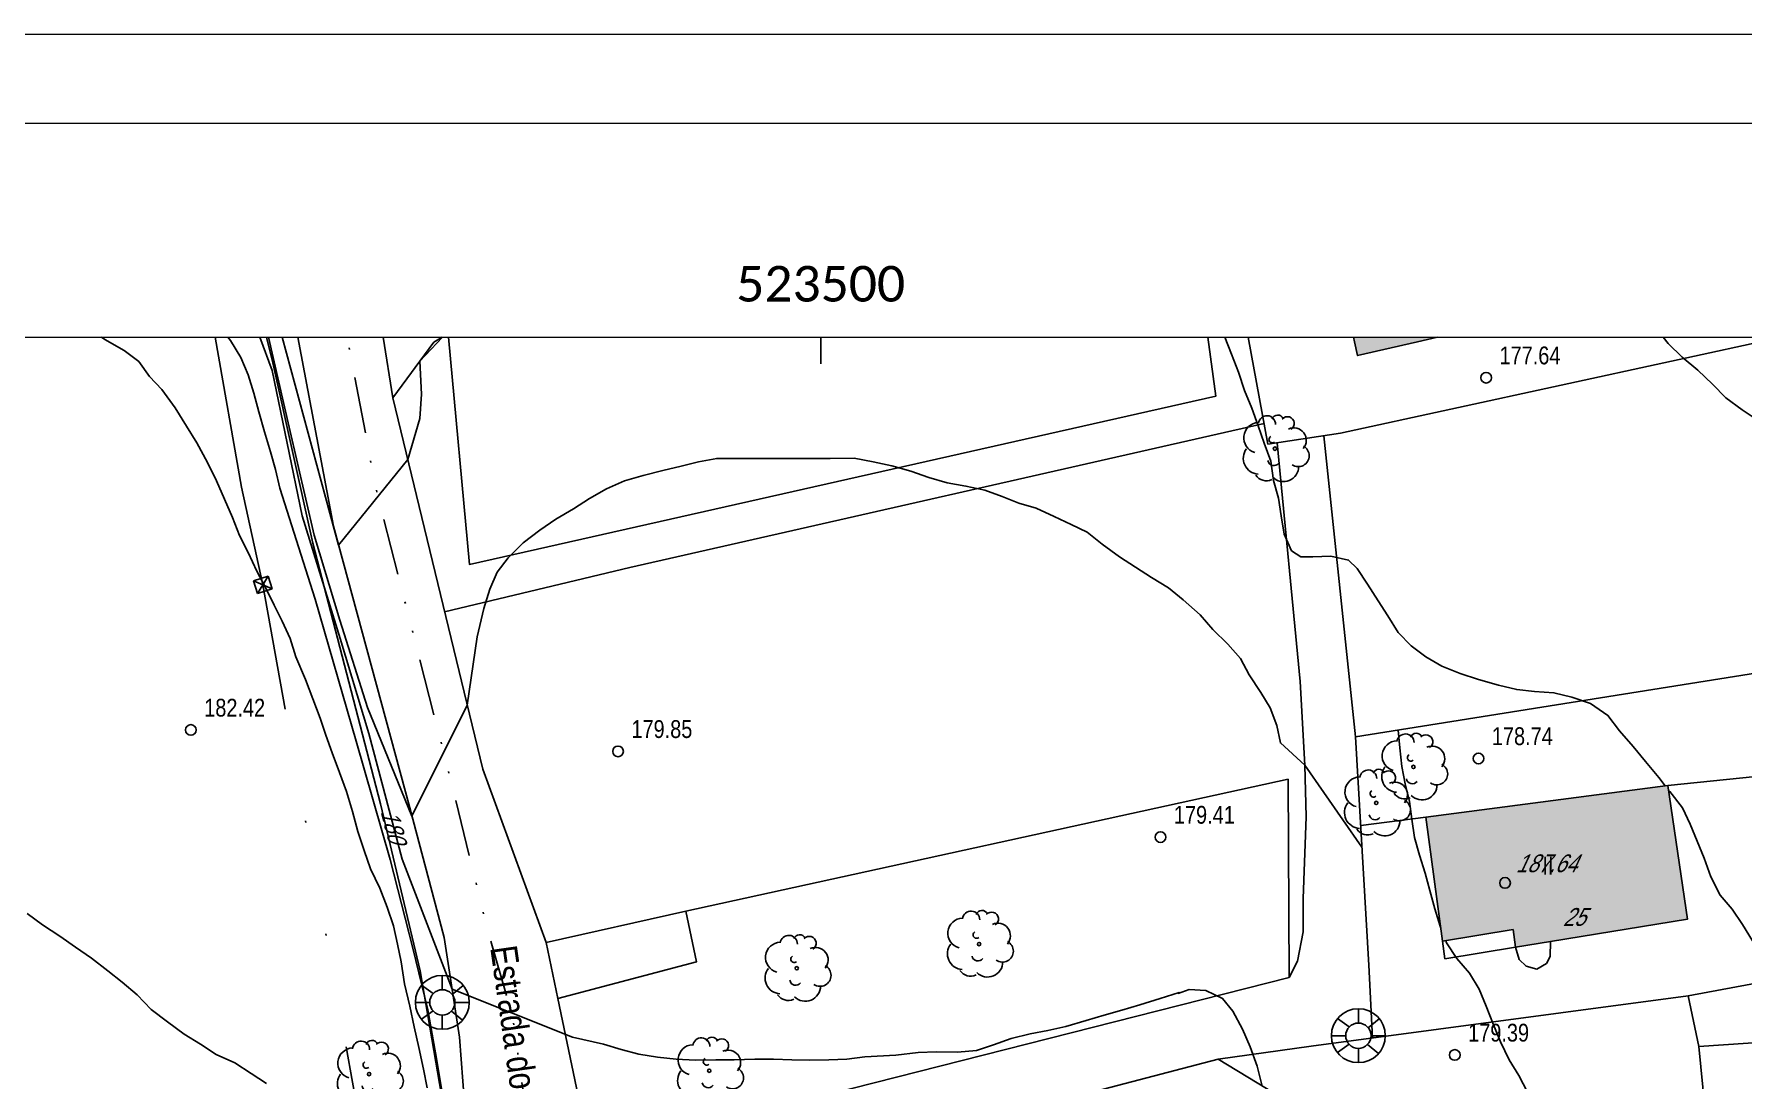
# Model space of a CAD drawing. Header units: metres. Extents: x 523239 to 523998, y 4669208 to 4669802.
# Drawn here: x 523455.9 to 523551.7, y 4669743.3 to 4669802 of the extents above; entities that cross this region are included whole.
import ezdxf
from ezdxf.enums import TextEntityAlignment as Align

# ---------------------------------------------------------------- set-up
doc = ezdxf.new("R2010")
doc.units = ezdxf.units.M
doc.header["$MEASUREMENT"] = 0
doc.linetypes.add('MORSE_D', pattern=[31.75, 12.7, -6.35, 0, -6.35, 0, -6.35])
for name, color, linetype in [('031006 Cota terreno', 9, 'Continuous'), ('031007 Cota edificio', 7, 'Continuous'), ('032011 Curva cada 1 m', 40, 'Continuous'), ('032015 Curva cada 5 m', 34, 'Continuous'), ('033006 Texto cota terreno', 9, 'Continuous'), ('033007 Texto cota edificio', 9, 'Continuous'), ('033015 Texto curva maestra', 42, 'Continuous'), ('052016 Cobertizo', 7, 'Continuous'), ('052027 Edificacion por pie_alero', 2, 'Continuous'), ('053009 Texto altura edificio predominante', 7, 'Continuous'), ('063001 Texto via urbana', 7, 'Continuous'), ('063002 Texto portal', 7, 'Continuous'), ('072001 Borde aglomerado u hormigon', 7, 'Continuous'), ('072003 Camino', 7, 'Continuous'), ('072004 Bordillo Acera', 1, 'Continuous'), ('072027 Pavimento', 9, 'Continuous'), ('082001 Valla Alambrada', 7, 'ALAMBRADA'), ('082002 Muro Tapia', 6, 'Continuous'), ('082003 Puerta', 7, 'Continuous'), ('082004 Linde', 3, 'Continuous'), ('101001 Arbol', 3, 'Continuous'), ('102006 Seto', 3, 'SETO'), ('112001 Linea aerea', 9, 'MORSE_D'), ('141001 Farola baculo', 7, 'Continuous'), ('162002 Torre electrica', 1, 'Continuous'), ('202001 Eje Calle', 254, 'MORSE_D'), ('990001 Sombreados', 7, 'Continuous'), ('992007 Cuadricula', 7, 'Continuous'), ('993007 Textos cuadricula', 7, 'Continuous')]:
    doc.layers.add(name, color=color, linetype=linetype)
doc.layers.add('992006 Lineas cajetin', color=7, linetype='Continuous', lineweight=0)
doc.styles.add('Legend', font='calibri.ttf')
doc.styles.get("Standard").update_dxf_attribs({"font": 'arial.ttf'})
doc.linetypes.add('ALAMBRADA', pattern='A,3,[131,GEOGRAMA.SHX,S=0.5,R=0,X=0,Y=0],3', length=6)
doc.linetypes.add('SETO', pattern='A,0,-1.2,1,[135,GEOGRAMA.SHX,S=0.4,R=0,X=0.5,Y=-0.5],1', length=3.2)

# ---------------------------------------------------------------- blocks, each defined once
blk = doc.blocks.new('COTAP')
at = {"color": 0}
blk.add_circle((0, 0), 0.3, dxfattribs=at)
blk = doc.blocks.new('FAROLAG')
at = {"color": 0}
for p, q in [((0, 0.71), (0, 1.51)), ((-0.71, 0), (-1.51, 0)), ((-1.169, 0.956), (-0.51, 0.49)), ((1.173, 0.95), (0.553, 0.446)), ((0.71, 0), (1.51, 0)), ((-1.173, -0.95), (-0.51, -0.48)), ((0, -0.71), (0, -1.51)), ((1.127, -1.005), (0.511, -0.493))]:
    blk.add_line(p, q, dxfattribs=at)
for radius in [1.51, 0.71]:
    blk.add_circle((0, 0), radius, dxfattribs=at)
blk = doc.blocks.new('ARBOL')
at = {"color": 0}
blk.add_circle((0, 0), 0.0939, dxfattribs=at)
for centre, radius, start, end in [((-0.902, 0.61), 0.852, 92.28, 254.58), ((-0.448, 1.368), 0.48, 359.28777, 173.60777), ((0.156, 1.551), 0.336, 23.15651, 160.46651), ((0.701, 1.409), 0.384, 301.57804, 139.32804), ((1.05, 0.46), 0.708, 319.85562, 114.76562), ((-0.146, 0.514), 0.192, 119.14, 310.56), ((1.31, -0.398), 0.612, 235.52754, 62.02753), ((-0.89, -0.542), 0.888, 142.64, 266.54), ((-0.062, -0.614), 0.336, 189.64, 323.88), ((-0.482, -1.082), 0.72, 213.78, 295.32), ((0.478, -0.998), 0.852, 224.67, 0.24)]:
    blk.add_arc(centre, radius, start, end, dxfattribs=at)

msp = doc.modelspace()

# ---------------------------------------------------------------- hatches: boundary and pattern name
at = {"layer": '990001 Sombreados', "true_color": 0xafafaf}
for points in [[(523529.891, 4669785), (523534.619, 4669785), (523533.49, 4669784.74), (523530.13, 4669783.97), (523529.95, 4669784.74)], [(523533.95, 4669758.08), (523534.9, 4669751.13), (523538.85, 4669751.77), (523538.98, 4669750.78), (523540.96, 4669751.1), (523548.63, 4669752.35), (523547.54, 4669759.86)]]:
    msp.add_hatch(color=253, dxfattribs=at).paths.add_polyline_path(points, flags=0)

# ---------------------------------------------------------------- linework, layer by layer
at = {"layer": '032011 Curva cada 1 m'}
for points, elevation in [([(523459.645, 4669785), (523459.84, 4669784.88), (523460.92, 4669784.26), (523461.74, 4669783.64), (523462.34, 4669782.8), (523463.03, 4669782.06), (523463.78, 4669781.04), (523464.42, 4669780.01), (523465, 4669779.08), (523465.6, 4669777.97), (523466.1, 4669776.95), (523466.55, 4669775.92), (523466.99, 4669774.89), (523467.39, 4669773.88), (523467.88, 4669772.93), (523468.37, 4669771.88), (523468.85, 4669770.96), (523469.34, 4669769.98), (523469.79, 4669769.08), (523470.23, 4669768.1), (523470.55, 4669767.07), (523471.1, 4669765.81), (523471.91, 4669763.64), (523472.24, 4669762.67), (523472.59, 4669761.69), (523473, 4669760.59), (523473.4, 4669759.51), (523473.73, 4669758.4), (523474.03, 4669757.27), (523474.38, 4669756.21), (523474.74, 4669755.18), (523475.27, 4669754.1), (523475.68, 4669753.03), (523476.03, 4669751.99), (523476.25, 4669750.95), (523476.46, 4669749.97), (523476.65, 4669748.73), (523476.94, 4669747.47), (523477.19, 4669746.31), (523477.46, 4669745.15), (523477.72, 4669743.94), (523477.91, 4669742.89)], 182), ([(523466.731, 4669785), (523466.88, 4669784.82), (523467.46, 4669783.87), (523467.87, 4669782.89), (523468.2, 4669781.87), (523468.48, 4669780.81), (523468.8, 4669779.69), (523469.13, 4669778.58), (523469.4, 4669777.58), (523469.66, 4669776.53), (523471.63, 4669770.31), (523473.94, 4669762.35), (523475.84, 4669755.71), (523477.11, 4669750.73), (523477.96, 4669747.27), (523478.45, 4669744.55), (523478.85, 4669742.06)], 181), ([(523469.008, 4669785), (523470.18, 4669779.95), (523471.57, 4669773.9), (523473.02, 4669769.13), (523474.57, 4669764.23), (523477.06, 4669758.13), (523480.17, 4669764.36), (523480.72, 4669768.19), (523481.1, 4669769.79), (523481.43, 4669770.86), (523481.84, 4669771.83), (523482.46, 4669772.63), (523483.31, 4669773.46), (523484.25, 4669774.18), (523485.13, 4669774.79), (523486.13, 4669775.37), (523487.03, 4669775.95), (523487.98, 4669776.49), (523488.99, 4669776.95), (523490.04, 4669777.25), (523491.15, 4669777.53), (523492.17, 4669777.77), (523493.15, 4669778.02), (523494.17, 4669778.2), (523500.54, 4669778.19), (523501.88, 4669778.21), (523502.94, 4669778.01), (523504, 4669777.79), (523505.06, 4669777.48), (523506.07, 4669777.13), (523507.1, 4669776.83), (523508.15, 4669776.65), (523509.22, 4669776.42), (523510.18, 4669776.07), (523511.12, 4669775.7), (523512.09, 4669775.42), (523513.11, 4669774.94), (523514.05, 4669774.49), (523514.96, 4669774.06), (523515.8, 4669773.39), (523516.76, 4669772.68), (523517.67, 4669772.11), (523518.57, 4669771.53), (523519.51, 4669770.94), (523520.34, 4669770.27), (523521.29, 4669769.43), (523522, 4669768.6), (523522.85, 4669767.79), (523523.56, 4669766.97), (523524.05, 4669766.06), (523524.69, 4669765.07), (523525.23, 4669764.22), (523525.59, 4669763.22), (523525.8, 4669762.24), (523527.16, 4669761), (523530.37, 4669756.4)], 179), ([(523469.786, 4669785), (523472.95, 4669773.33), (523476.83, 4669778.15), (523477.5, 4669780.45), (523477.61, 4669781.81), (523477.51, 4669783.65), (523478.776, 4669785)], 178), ([(523522.677, 4669785), (523523.06, 4669784.06), (523523.45, 4669783.05), (523523.78, 4669782.02), (523524.19, 4669781.03), (523524.54, 4669780.03), (523524.88, 4669779.05), (523525.26, 4669778.05), (523525.41, 4669776.97), (523525.68, 4669775.98), (523525.83, 4669774.98), (523526.01, 4669773.95), (523526.42, 4669773.02), (523526.94, 4669772.68), (523527.62, 4669772.68), (523528.62, 4669772.72), (523529.62, 4669772.5), (523530.11, 4669772.02), (523530.68, 4669771.15), (523531.29, 4669770.22), (523531.82, 4669769.37), (523532.4, 4669768.43), (523533.13, 4669767.69), (523533.95, 4669767.08), (523534.86, 4669766.54), (523535.88, 4669766.13), (523536.92, 4669765.81), (523538.04, 4669765.48), (523539.06, 4669765.24), (523540.06, 4669765.13), (523541.14, 4669765.06), (523542.14, 4669764.81), (523543.2, 4669764.46), (523544.17, 4669763.79), (523544.82, 4669762.92), (523545.59, 4669762.05), (523546.29, 4669761.2), (523547.03, 4669760.3), (523547.39, 4669759.84)], 178), ([(523547.278, 4669785), (523547.55, 4669784.65), (523548.33, 4669783.88), (523549.21, 4669783.16), (523550.05, 4669782.36), (523550.79, 4669781.6), (523551.71, 4669780.93), (523552.55, 4669780.37)], 177), ([(523532.4, 4669762.96), (523532.5, 4669761.96), (523532.6, 4669760.93), (523532.8, 4669759.94), (523533.04, 4669758.96), (523533.17, 4669757.96), (523533.32, 4669756.94), (523533.6, 4669755.94), (523533.92, 4669754.94), (523534.18, 4669753.96), (523534.46, 4669752.94), (523534.76, 4669751.96), (523534.8, 4669751.85)], 179), ([(523547.58, 4669759.6), (523547.65, 4669759.51), (523548.35, 4669758.61), (523548.78, 4669757.69), (523549.19, 4669756.74), (523549.58, 4669755.77), (523549.94, 4669754.73), (523550.47, 4669753.71), (523551.15, 4669752.91), (523551.72, 4669752.06), (523552.29, 4669751.14), (523552.86, 4669750.27), (523553.48, 4669749.45), (523553.81, 4669749.01)], 178), ([(523455.48, 4669752.68), (523456.34, 4669752.03), (523457.3, 4669751.4), (523458.19, 4669750.78), (523459.09, 4669750.17), (523460, 4669749.45), (523460.81, 4669748.83), (523461.64, 4669748.11), (523462.44, 4669747.29), (523463.35, 4669746.59), (523464.29, 4669745.9), (523465.2, 4669745.34), (523466.08, 4669744.77), (523467.12, 4669744.29), (523468.04, 4669743.7), (523468.9, 4669743.14)], 183), ([(523535.07, 4669751.16), (523535.12, 4669751.02), (523535.69, 4669750.15), (523536.41, 4669749.32), (523536.95, 4669748.43), (523537.34, 4669747.48), (523537.75, 4669746.42), (523538.14, 4669745.47), (523538.63, 4669744.47), (523539.17, 4669743.58), (523539.66, 4669742.65), (523539.94, 4669741.58), (523540.08, 4669740.55), (523540.19, 4669740.09)], 179)]:
    msp.add_lwpolyline(points, dxfattribs=dict(at, elevation=elevation))
at = {"layer": '032015 Curva cada 5 m', "elevation": 180}
msp.add_lwpolyline([(523468.536, 4669785), (523469.22, 4669783.13), (523470.9, 4669774.98), (523473.04, 4669768.1), (523474.65, 4669762.78), (523476.52, 4669755.73), (523479.32, 4669748.43), (523486.08, 4669745.73), (523487.81, 4669745.34), (523488.81, 4669745.05), (523489.8, 4669744.78), (523490.85, 4669744.61), (523491.89, 4669744.5), (523492.98, 4669744.45), (523494.12, 4669744.46), (523495.15, 4669744.47), (523496.31, 4669744.51), (523497.36, 4669744.5), (523498.38, 4669744.46), (523499.4, 4669744.45), (523500.45, 4669744.47), (523501.47, 4669744.5), (523502.47, 4669744.64), (523504.21, 4669744.72), (523505.47, 4669744.87), (523506.49, 4669744.91), (523507.67, 4669744.9), (523508.75, 4669744.99), (523509.7, 4669745.3), (523510.69, 4669745.66), (523511.75, 4669745.92), (523512.74, 4669746.12), (523513.75, 4669746.34), (523514.9, 4669746.67), (523515.91, 4669746.97), (523516.9, 4669747.26), (523517.9, 4669747.56), (523519.04, 4669747.91), (523520.11, 4669748.25), (523520.06, 4669748.19), (523520.67, 4669748.42), (523521.62, 4669748.36), (523522.55, 4669747.9), (523523.13, 4669747.19), (523523.67, 4669746.19), (523524.1, 4669745.19), (523524.49, 4669744.11), (523524.78, 4669742.98)], dxfattribs=at)
at = {"layer": '052016 Cobertizo', "flags": 128}
for points in [[(523548.67, 4669748.06), (523549.27, 4669745.22), (523563.94, 4669746.2), (523563.64, 4669750.09), (523566.54, 4669750.43), (523566.75, 4669753.97), (523554.97, 4669752.36), (523555.4, 4669749.3), (523548.67, 4669748.06)], [(523484.59, 4669751.04), (523492.43, 4669752.8), (523493.03, 4669749.96), (523485.26, 4669747.91), (523484.59, 4669751.04)]]:
    msp.add_lwpolyline(points, dxfattribs=at)
at = {"layer": '052027 Edificacion por pie_alero', "flags": 128}
for points in [[(523533.49, 4669784.74), (523530.13, 4669783.97), (523529.95, 4669784.74), (523529.891, 4669785)], [(523534.619, 4669785), (523533.49, 4669784.74)], [(523533.95, 4669758.08), (523534.9, 4669751.13), (523538.85, 4669751.77), (523538.98, 4669750.78), (523540.96, 4669751.1), (523548.63, 4669752.35), (523547.54, 4669759.86), (523533.95, 4669758.08)]]:
    msp.add_lwpolyline(points, dxfattribs=at)
at = {"layer": '072001 Borde aglomerado u hormigon', "flags": 128}
for points in [[(523453.11, 4669695.37), (523463.37, 4669700.49), (523472.91, 4669705.8), (523477.27, 4669708.76), (523478.43, 4669710.19), (523478.98, 4669712.13), (523479.68, 4669727), (523479.98, 4669736.37), (523480.01, 4669742.03), (523479.73, 4669745.74), (523478.87, 4669751.33), (523476.94, 4669758.6), (523472.66, 4669774.41), (523470.656, 4669785)], [(523475.99, 4669781.6), (523475.449, 4669785)], [(523478.752, 4669785), (523478.3, 4669784.72), (523475.99, 4669781.6)], [(523475.99, 4669781.6), (523481.04, 4669760.77), (523484.59, 4669751.04)]]:
    msp.add_lwpolyline(points, dxfattribs=at)
at = {"layer": '072003 Camino', "flags": 128}
for points in [[(523526.28, 4669749.09), (523526.76, 4669750), (523527.07, 4669751.65), (523527.08, 4669753.52), (523527.24, 4669758.09), (523527.16, 4669761), (523526.91, 4669765.69), (523525.62, 4669779.08)], [(523528.23, 4669779.47), (523530.01, 4669762.58)]]:
    msp.add_lwpolyline(points, dxfattribs=at)
at = {"layer": '072004 Bordillo Acera', "flags": 128}
msp.add_lwpolyline([(523534.9, 4669751.13), (523535.03, 4669750.14), (523538.98, 4669750.78), (523539.2, 4669750.09), (523539.59, 4669749.72), (523540.19, 4669749.56), (523540.72, 4669749.87), (523540.94, 4669750.26), (523540.96, 4669751.1)], dxfattribs=at)
at = {"layer": '072027 Pavimento', "flags": 128}
for points in [[(523547.54, 4669759.86), (523554.11, 4669760.53), (523555.14, 4669753.69), (523561.58, 4669754.57), (523561.77, 4669753.29)], [(523533.95, 4669758.08), (523530.3, 4669757.61)]]:
    msp.add_lwpolyline(points, dxfattribs=at)
at = {"layer": '082001 Valla Alambrada', "flags": 128}
for points in [[(523468.911, 4669785), (523469.26, 4669783.56), (523471.51, 4669773.45), (523475.3, 4669758.82), (523477.52, 4669749.46), (523478.72, 4669742.49), (523478.95, 4669736.69), (523478.24, 4669729.77), (523477.69, 4669722.08), (523477.41, 4669717.23), (523477.34, 4669715), (523477.31, 4669713.97), (523477.31, 4669712.87), (523477.13, 4669711.73), (523476.72, 4669710.71), (523476.03, 4669709.82), (523475.24, 4669709.04), (523461.29, 4669700.6), (523447.03, 4669693.76), (523431.67, 4669687.7)], [(523553.929, 4669785), (523529.17, 4669779.61)], [(523554.22, 4669766.44), (523530.01, 4669762.58)]]:
    msp.add_lwpolyline(points, dxfattribs=at)
at = {"layer": '082002 Muro Tapia', "flags": 128}
for points in [[(523525.09, 4669779), (523523.993, 4669785)], [(523530.01, 4669762.58), (523530.75, 4669749.77)], [(523526.28, 4669749.09), (523487.09, 4669739.14), (523485.26, 4669747.91)], [(523527.53, 4669745.23), (523548.67, 4669748.06)], [(523527.04, 4669736.07), (523526.16, 4669742.16), (523522.3, 4669744.5), (523512.22, 4669741.87)]]:
    msp.add_lwpolyline(points, dxfattribs=at)
at = {"layer": '082003 Puerta', "flags": 128}
for points in [[(523529.17, 4669779.61), (523525.09, 4669779)], [(523530.75, 4669749.77), (523530.97, 4669745.69)], [(523522.3, 4669744.5), (523527.53, 4669745.23)]]:
    msp.add_lwpolyline(points, dxfattribs=at)
at = {"layer": '082004 Linde', "flags": 128}
msp.add_lwpolyline([(523478.9, 4669769.59), (523489.29, 4669772.08), (523524.88, 4669780.17)], dxfattribs=at)
at = {"layer": '102006 Seto', "flags": 128}
for points in [[(523479.119, 4669785), (523480.29, 4669772.26), (523522.18, 4669781.7), (523521.732, 4669785)], [(523492.43, 4669752.8), (523526.23, 4669760.21), (523526.28, 4669749.09)], [(523528.22, 4669730.96), (523538.27, 4669731.59), (523538.62, 4669729.84), (523550.62, 4669731.53), (523549.27, 4669745.22)]]:
    msp.add_lwpolyline(points, dxfattribs=at)
at = {"layer": '112001 Linea aerea', "flags": 128}
for points in [[(523466.026, 4669785), (523467.51, 4669776.59)], [(523467.51, 4669776.59), (523468.7, 4669771.11), (523478.55, 4669716.51)]]:
    msp.add_lwpolyline(points, dxfattribs=at)
at = {"layer": '162002 Torre electrica', "flags": 128}
for points in [[(523468.17, 4669771.33), (523468.99, 4669771.6)], [(523468.17, 4669771.33), (523468.695, 4669771.11)], [(523468.4, 4669770.62), (523468.17, 4669771.33)], [(523468.695, 4669771.11), (523468.99, 4669771.6)], [(523468.99, 4669771.6), (523469.22, 4669770.89)], [(523468.4, 4669770.62), (523468.695, 4669771.11)], [(523469.22, 4669770.89), (523468.4, 4669770.62)], [(523468.695, 4669771.11), (523469.22, 4669770.89)]]:
    msp.add_lwpolyline(points, dxfattribs=at)
at = {"layer": '202001 Eje Calle', "ltscale": 0.25, "flags": 128}
msp.add_lwpolyline([(523483.22, 4669707.49), (523483.12, 4669721.11), (523483.64, 4669734.14), (523483.43, 4669741.82), (523482.71, 4669746.88), (523481.26, 4669751.96), (523479.08, 4669760.79), (523475.04, 4669776.53), (523473.48, 4669784.74), (523473.425, 4669785)], dxfattribs=at)
at = {"layer": '992006 Lineas cajetin'}
for points in [[(523238.548, 4669802), (523997.548, 4669802), (523997.548, 4669208.004), (523238.548, 4669208.004)], [(523257.542, 4669797), (523992.548, 4669797), (523992.548, 4669275.319), (523257.542, 4669275.319)]]:
    msp.add_lwpolyline(points, close=True, dxfattribs=at)
msp.add_lwpolyline([(523275, 4669785), (523975, 4669785)], dxfattribs=at)
at = {"layer": '992007 Cuadricula'}
msp.add_lwpolyline([(523500, 4669785), (523500, 4669783.5)], dxfattribs=at)

# ---------------------------------------------------------------- block references
at = {"layer": '031006 Cota terreno'}
for p in [(523537.34, 4669782.73, 177.64), (523464.66, 4669762.97, 182.42), (523488.63, 4669761.77, 179.85), (523536.91, 4669761.37, 178.74), (523519.07, 4669756.96, 179.41), (523535.58, 4669744.74, 179.39)]:
    msp.add_blockref('COTAP', p, dxfattribs=at)
at = {"layer": '031007 Cota edificio'}
msp.add_blockref('COTAP', (523538.4, 4669754.39, 187.64), dxfattribs=at)
at = {"layer": '101001 Arbol'}
for p in [(523525.49, 4669778.75), (523533.26, 4669760.9), (523531.17, 4669758.88), (523508.89, 4669750.96), (523498.66, 4669749.6), (523474.66, 4669743.67), (523493.75, 4669743.85)]:
    msp.add_blockref('ARBOL', p, dxfattribs=at)
at = {"layer": '141001 Farola baculo'}
for p in [(523478.77, 4669747.69), (523530.17, 4669745.82)]:
    msp.add_blockref('FAROLAG', p, dxfattribs=at)

# ---------------------------------------------------------------- texts
at = {"layer": '033006 Texto cota terreno', "width": 0.8}
for s, p in [('177.64', (523538.09, 4669783.48, 177.64)), ('182.42', (523465.41, 4669763.72, 182.42)), ('179.85', (523489.38, 4669762.52, 179.85)), ('178.74', (523537.66, 4669762.12, 178.74)), ('179.41', (523519.82, 4669757.71, 179.41)), ('179.39', (523536.33, 4669745.49, 179.39))]:
    msp.add_text(s, height=1, dxfattribs=at).set_placement(p)
at = {"layer": '033007 Texto cota edificio', "oblique": 25, "width": 0.8}
msp.add_text('187.64', height=1, dxfattribs=at).set_placement((523539, 4669754.99, 187.64))
at = {"layer": '033015 Texto curva maestra', "oblique": 25, "width": 0.8}
msp.add_text('180', height=1, rotation=284.85, dxfattribs=at).set_placement((523476.02, 4669757.61, 180), align=Align.MIDDLE_CENTER)
at = {"layer": '053009 Texto altura edificio predominante', "width": 0.8}
msp.add_text('II', height=1, rotation=359.99, dxfattribs=at).set_placement((523540.5, 4669754.86))
at = {"layer": '063001 Texto via urbana', "width": 0.8}
msp.add_text('Estrada do Foxo', height=1.5, rotation=278.09866, dxfattribs=at).set_placement((523481.454, 4669750.761))
at = {"layer": '063002 Texto portal', "oblique": 25, "width": 0.8}
msp.add_text('25', height=1, dxfattribs=at).set_placement((523541.638, 4669751.98))
at = {"layer": '993007 Textos cuadricula', "style": 'Legend'}
msp.add_text('523500', height=2, dxfattribs=at).set_placement((523500, 4669787), align=Align.CENTER)

doc.saveas('drawing.dxf')
